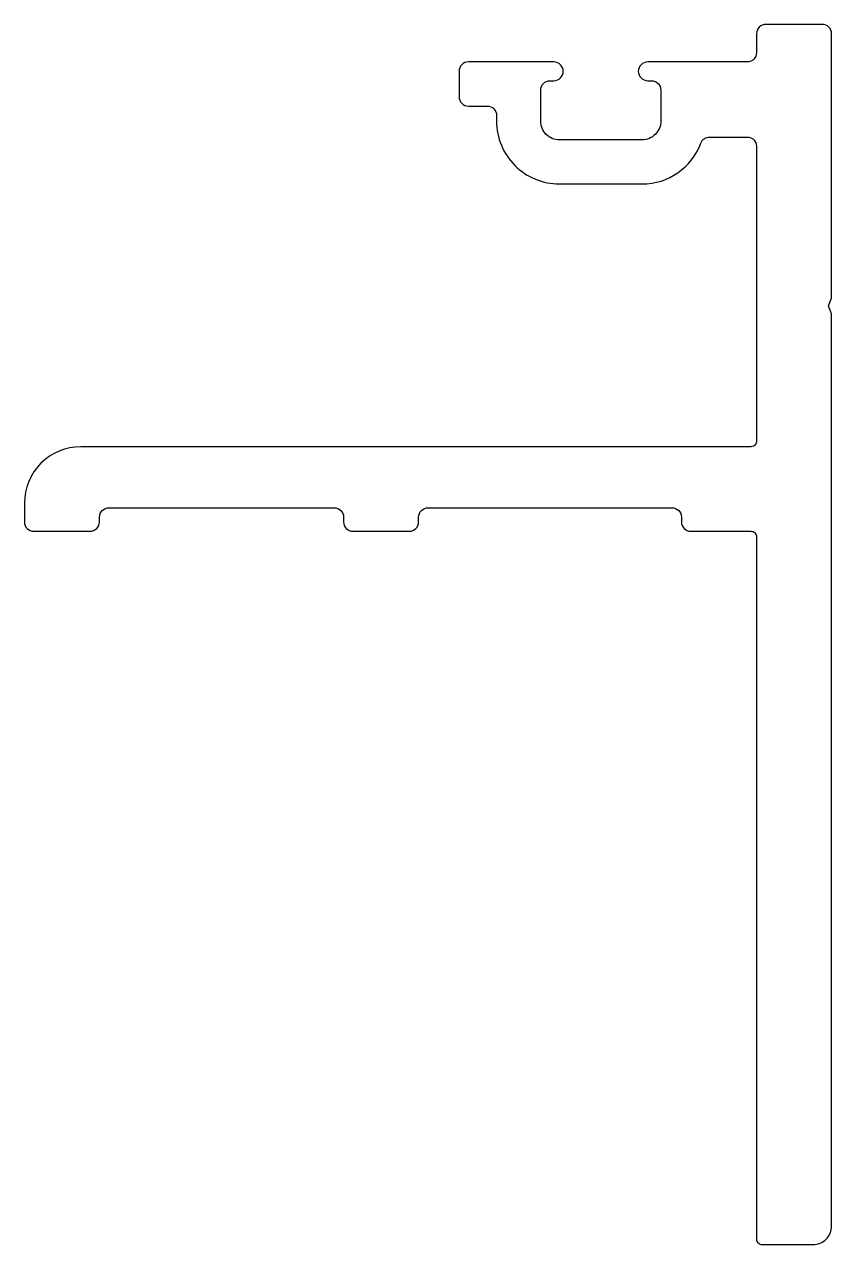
# Model space of a CAD drawing. Extents: x -100999.7 to -100956.7, y -6775.2 to -6710.2.
import ezdxf

# ---------------------------------------------------------------- set-up
doc = ezdxf.new("R2010")
doc.units = 0
doc.header["$LTSCALE"] = 0.5
doc.layers.get('0').update_dxf_attribs({"linetype": 'CONTINUOUS'})

msp = doc.modelspace()

# ---------------------------------------------------------------- linework, layer by layer
msp.add_lwpolyline([(-100957.155, -6710.21), (-100960.155, -6710.21, 0.414214), (-100960.655, -6710.71), (-100960.655, -6711.71, -0.414214), (-100961.155, -6712.21), (-100966.453, -6712.21, 1), (-100966.453, -6713.21), (-100966.253, -6713.21, -0.414214), (-100965.753, -6713.71), (-100965.753, -6715.36, -0.414214), (-100966.753, -6716.36), (-100971.153, -6716.36, -0.414214), (-100972.153, -6715.36), (-100972.153, -6713.71, -0.414214), (-100971.653, -6713.21), (-100971.453, -6713.21, 1), (-100971.453, -6712.21), (-100976.002, -6712.21, 0.414214), (-100976.502, -6712.71), (-100976.502, -6714.06, 0.414214), (-100976.002, -6714.56), (-100975.003, -6714.56, -0.414214), (-100974.503, -6715.06), (-100974.503, -6715.36, 0.414214), (-100971.153, -6718.71), (-100966.753, -6718.71, 0.312772), (-100963.616, -6716.535, -0.312772), (-100963.148, -6716.21), (-100961.155, -6716.21, -0.414214), (-100960.655, -6716.71), (-100960.655, -6732.41, -0.414214), (-100960.955, -6732.71), (-100996.655, -6732.71, 0.414214), (-100999.655, -6735.71), (-100999.655, -6736.71, 0.414214), (-100999.155, -6737.21), (-100996.155, -6737.21, 0.414214), (-100995.655, -6736.71), (-100995.655, -6736.46, -0.414214), (-100995.155, -6735.96), (-100983.155, -6735.96, -0.414214), (-100982.655, -6736.46), (-100982.655, -6736.71, 0.414214), (-100982.155, -6737.21), (-100979.155, -6737.21, 0.414214), (-100978.655, -6736.71), (-100978.655, -6736.46, -0.414214), (-100978.155, -6735.96), (-100965.155, -6735.96, -0.414214), (-100964.655, -6736.46), (-100964.655, -6736.71, 0.414214), (-100964.155, -6737.21), (-100960.955, -6737.21, -0.414214), (-100960.655, -6737.51), (-100960.655, -6774.913, 0.414214), (-100960.355, -6775.213), (-100957.655, -6775.213, 0.414214), (-100956.655, -6774.213), (-100956.655, -6725.633), (-100956.828, -6725.21), (-100956.655, -6724.787), (-100956.655, -6710.71, 0.414214)], format="xyb", close=True)

doc.saveas('drawing.dxf')
